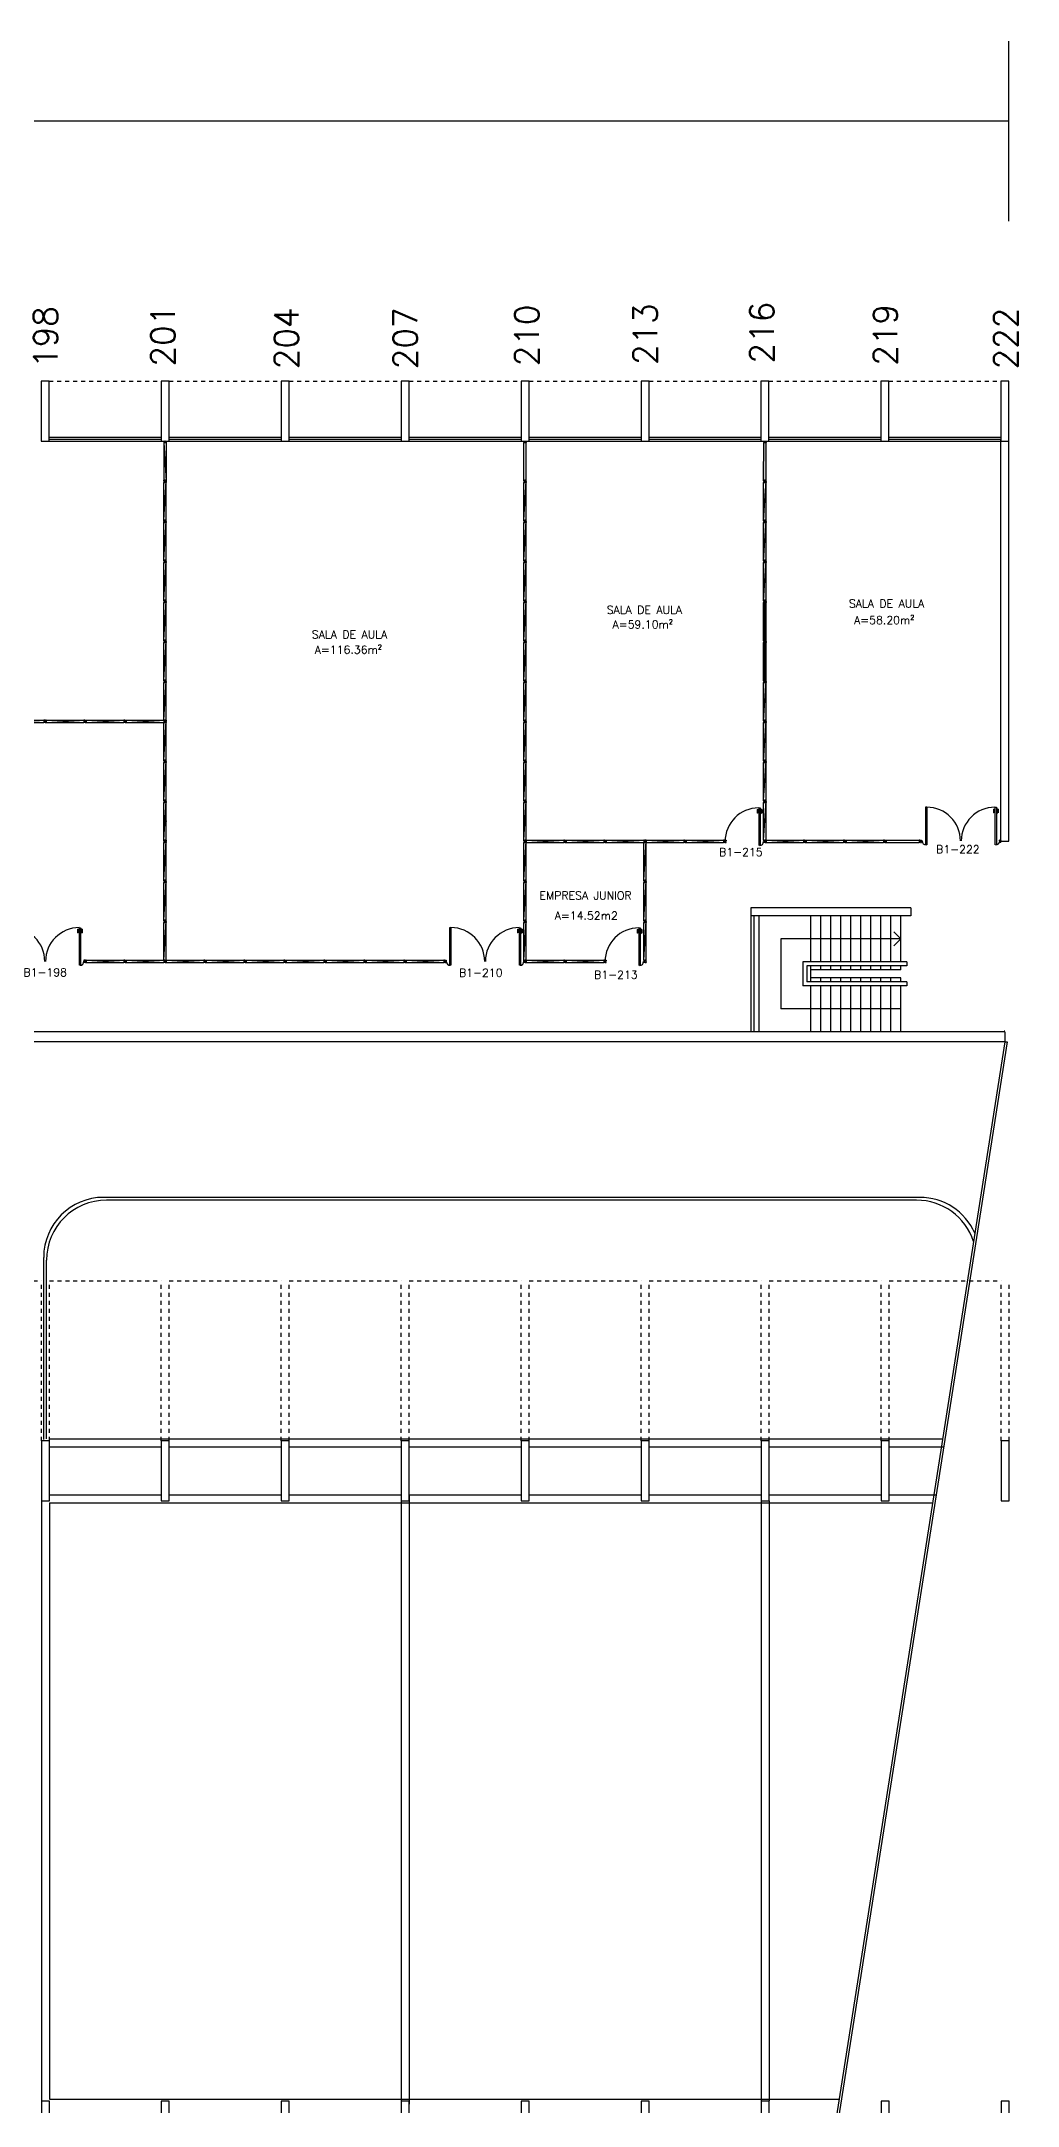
# Model space of a CAD drawing. Extents: x -31 to 207, y 425 to 518.
# Drawn here: x 180.2 to 204.6, y 466.7 to 518.3 of the extents above; entities that cross this region are included whole.
import ezdxf
from ezdxf.enums import TextEntityAlignment as Align

# ---------------------------------------------------------------- set-up
doc = ezdxf.new("R2010")
doc.units = 0
doc.header["$LTSCALE"] = 0.01
doc.header["$MEASUREMENT"] = 0
doc.header["$PDMODE"] = 34
doc.linetypes.add('HIDDEN2', pattern=[0.1875, 0.125, -0.0625])
doc.layers.get('0').update_dxf_attribs({"linetype": 'CONTINUOUS'})
doc.layers.get('DEFPOINTS').update_dxf_attribs({"linetype": 'CONTINUOUS'})
for name, color, linetype in [('ALV', 2, 'CONTINUOUS'), ('AREA', 2, 'CONTINUOUS'), ('BANC', 2, 'CONTINUOUS'), ('DIV', 2, 'CONTINUOUS'), ('ESC', 1, 'CONTINUOUS'), ('ESQ', 1, 'CONTINUOUS'), ('ESTR', 3, 'CONTINUOUS'), ('NOPILAR1', 2, 'CONTINUOUS'), ('PISO', 1, 'CONTINUOUS'), ('PORTA', 2, 'CONTINUOUS'), ('PROJ', 1, 'HIDDEN2'), ('TEXTO-ENDEREÇO', 2, 'CONTINUOUS'), ('TEXTOCENTROCUSTO', 2, 'CONTINUOUS')]:
    doc.layers.add(name, color=color, linetype=linetype)
doc.styles.add('1', font='romans.shx')
doc.styles.add('NOPILAR', font='simplex.shx', dxfattribs={"height": 0.6})
doc.styles.add('UNB-100', font='simplex.shx', dxfattribs={"height": 0.2})
doc.styles.add('UNB-100-1', font='simplex.shx', dxfattribs={"height": 0.2})
doc.dimstyles.new('1-600', dxfattribs={"dimtxt": 1.1, "dimasz": 2.5, "dimexe": 2, "dimexo": 4, "dimgap": 0.2, "dimtad": 1, "dimdec": 0, "dimzin": 4, "dimdsep": 46, "dimlunit": 6, "dimtxsty": '1', "dimblk1": 'NONE', "dimblk2": 'NONE', "dimsah": 1, "dimcen": 0, "dimclrd": 2, "dimclre": 2, "dimclrt": 2, "dimadec": 0, "dimazin": 0, "dimtfac": 1, "dimtdec": 0, "dimtmove": 2, "dimatfit": 3, "dimldrblk": 'NONE', "dimfxl": 0, "dimtolj": 1, "dimtzin": 0, "dimarcsym": 0})

# ---------------------------------------------------------------- blocks, each defined once
blk = doc.blocks.new('PILAR-SLS')
for points in [[(0, -1.5), (0.2, -1.5), (0.2, 0), (0, 0)], [(0.003, -27.987), (0.203, -27.987), (0.203, -26.487), (0.003, -26.487)], [(0.003, -44.497), (0.203, -44.497), (0.203, -42.997), (0.003, -42.997)]]:
    blk.add_lwpolyline(points, close=True)
blk = doc.blocks.new('*D58')
at = {"layer": 'DEFPOINTS', "color": 0}
for p in [(-17.813, 516.327), (-17.813, 509.828), (204.387, 509.828)]:
    blk.add_point(p, dxfattribs=at)
at = {"layer": 'TEXTOCENTROCUSTO', "color": 2, "lineweight": -2}
for p, q in [((-17.813, 513.828), (-17.813, 518.327)), ((204.387, 513.828), (204.387, 518.327)), ((204.387, 516.327), (-17.813, 516.327))]:
    blk.add_line(p, q, dxfattribs=at)
at = {"layer": 'TEXTOCENTROCUSTO', "color": 2, "insert": (93.287, 517.077), "char_height": 1.1, "attachment_point": 5, "rotation": 0, "style": '1'}
blk.add_mtext('\\A1;PRC', dxfattribs=at)
blk = doc.blocks.new('_NONE')
at = {"color": 0, "linetype": 'ByBlock'}
blk.add_circle((0, 0), 0.25, dxfattribs=at)
blk = doc.blocks.new('DIVMT-SLS')
for p, q in [((-0.03, 0.03), (-0.03, 0.006)), ((-0.008, 0.03), (-0.03, 0.03)), ((-0.0185, 0.006), (-0.03, 0.006)), ((-0.0185, -0.006), (-0.0185, 0.006)), ((-0.008, 0.03), (-0.008, 0.02)), ((-0.008, 0.02), (0.008, 0.02)), ((-0.0051, 0), (0.0051, 0)), ((0.0051, 0), (-0.0051, 0)), ((-0.0051, 0), (0.0051, 0)), ((0.97, -0.03), (0, 0.03)), ((0, -0.0051), (0, 0.0051)), ((0, 0.0051), (0, -0.0051)), ((0.008, 0.03), (0.008, 0.02)), ((0.008, 0.03), (0.03, 0.03)), ((0.0205, 0.006), (0.03, 0.006)), ((0.0205, -0.006), (0.0205, 0.006)), ((0.0205, 0.006), (0.0205, -0.006)), ((0.0205, 0.006), (0.03, 0.006)), ((0.97, 0.03), (0.03, 0.03)), ((0.03, 0.006), (0.03, 0.03)), ((0.03, -0.03), (0.03, 0.03)), ((0.03, -0.005), (0.03, 0.005)), ((0.97, 0.03), (0.97, 0.009)), ((0.97, 0.009), (0.97, 0.027)), ((0.9795, 0.006), (0.97, 0.006)), ((0.97, -0.005), (0.97, 0.005)), ((0.9795, 0.006), (0.9795, -0.006)), ((1.0051, 0), (0.9949, 0)), ((1, 0.0051), (1, -0.0051)), ((-0.0185, -0.006), (-0.03, -0.006)), ((-0.03, -0.03), (-0.03, -0.006)), ((-0.008, -0.03), (-0.03, -0.03)), ((-0.008, -0.03), (-0.008, -0.02)), ((-0.008, -0.02), (0.008, -0.02)), ((0.008, -0.03), (0.008, -0.02)), ((0.008, -0.03), (0.03, -0.03)), ((0.0205, -0.006), (0.03, -0.006)), ((0.0205, -0.006), (0.03, -0.006)), ((0.03, -0.006), (0.03, -0.03)), ((0.97, -0.03), (0.03, -0.03)), ((0.9795, -0.006), (0.97, -0.006)), ((0.97, -0.009), (0.97, -0.027))]:
    blk.add_line(p, q)
blk = doc.blocks.new('MTT-SLS')
for p, q in [((-0.008, 0.03), (-0.03, 0.03)), ((-0.03, 0.03), (-0.03, 0.006)), ((-0.0185, 0.006), (-0.03, 0.006)), ((-0.0185, -0.006), (-0.0185, 0.006)), ((-0.008, 0.03), (-0.008, 0.02)), ((-0.008, 0.02), (0.008, 0.02)), ((-0.0051, 0), (0.0051, 0)), ((0, -0.0051), (0, 0.0051)), ((0.008, 0.03), (0.03, 0.03)), ((0.008, 0.03), (0.008, 0.02)), ((0.0205, -0.006), (0.0205, 0.006)), ((0.0205, 0.006), (0.03, 0.006)), ((0.03, 0.006), (0.03, 0.03)), ((-0.03, -0.03), (-0.03, -0.006)), ((-0.0185, -0.006), (-0.03, -0.006)), ((-0.008, -0.03), (-0.03, -0.03)), ((-0.008, -0.02), (0.008, -0.02)), ((-0.008, -0.03), (-0.008, -0.02)), ((0.008, -0.03), (0.008, -0.02)), ((0.008, -0.03), (0.03, -0.03)), ((0.0205, -0.006), (0.03, -0.006)), ((0.03, -0.006), (0.03, -0.03))]:
    blk.add_line(p, q)
blk = doc.blocks.new('PDVDP-SLS')
for p, q in [((0.112, 0.84), (0.112, -0.1)), ((0.147, 0.84), (0.112, 0.84)), ((0.147, 0.84), (0.147, -0.1)), ((1.853, 0.84), (1.888, 0.84)), ((1.853, 0.84), (1.853, -0.1)), ((1.888, 0.84), (1.888, -0.1)), ((0.009, 0), (-0.009, 0)), ((0, -0.012), (0, 0.01)), ((0.147, -0.1), (0.112, -0.1))]:
    blk.add_line(p, q)
for centre, radius, start, end in [((0.148, -0.002), 0.843, 0, 90), ((1.853, -0.002), 0.843, 90, 180), ((0.131, 0), 0.101, 180, 270), ((1.87, 0), 0.101, 270, 0)]:
    blk.add_arc(centre, radius, start, end)
blk = doc.blocks.new('MTINI-SLS')
for p, q in [((-0.005, 0), (0.005, 0)), ((0, 0.001), (0, 0.02)), ((0.008, 0.02), (0, 0.02)), ((0, -0.005), (0, 0.005)), ((0, -0.02), (0, 0.001)), ((0.008, 0.03), (0.03, 0.03)), ((0.008, 0.03), (0.008, 0.02)), ((0.02, 0.006), (0.02, -0.006)), ((0.02, 0.006), (0.03, 0.006)), ((0.02, -0.004), (0.02, 0.004)), ((0.023, 0.006), (0.03, 0.006)), ((0.03, 0.006), (0.03, 0.03)), ((0, -0.02), (0.008, -0.02)), ((0.008, -0.03), (0.008, -0.02)), ((0.008, -0.03), (0.03, -0.03)), ((0.02, -0.006), (0.03, -0.006)), ((0.023, -0.006), (0.03, -0.006)), ((0.03, -0.006), (0.03, -0.03))]:
    blk.add_line(p, q)
blk = doc.blocks.new('ESCBSL-SLS')
for p, q in [((0.005, 3.105), (4.007, 3.105)), ((0.005, 3.105), (0.005, 2.905)), ((4.007, 3.105), (4.007, 0.005)), ((0.005, 2.905), (4.007, 2.905)), ((0.254, 1.755), (0.254, 2.905)), ((0.504, 1.755), (0.504, 2.905)), ((0.754, 1.755), (0.754, 2.905)), ((1.004, 1.755), (1.004, 2.905)), ((1.254, 1.755), (1.254, 2.905)), ((1.504, 1.755), (1.504, 2.905)), ((1.754, 1.755), (1.754, 2.905)), ((2.004, 1.755), (2.004, 2.905)), ((2.254, 1.755), (2.254, 2.905)), ((2.504, 1.755), (2.504, 2.905)), ((3.807, 2.905), (3.807, 0.005)), ((3.927, 2.905), (3.927, 0.005)), ((0.102, 1.755), (2.702, 1.755)), ((0.102, 1.755), (0.102, 1.655)), ((0.102, 1.655), (2.602, 1.655)), ((0.254, 1.555), (0.254, 1.655)), ((0.254, 1.555), (0.747, 1.555)), ((0.504, 1.555), (0.504, 1.655)), ((0.747, 1.555), (1.533, 1.555)), ((0.754, 1.555), (0.754, 1.655)), ((1.004, 1.555), (1.004, 1.655)), ((1.254, 1.555), (1.254, 1.655)), ((1.468, 1.555), (1.745, 1.555)), ((1.504, 1.555), (1.504, 1.655)), ((1.745, 1.555), (2.504, 1.555)), ((1.754, 1.555), (1.754, 1.655)), ((2.004, 1.555), (2.004, 1.655)), ((2.254, 1.555), (2.254, 1.655)), ((2.504, 1.252), (2.504, 1.655)), ((2.602, 1.655), (2.602, 1.252)), ((2.702, 1.755), (2.702, 1.152)), ((0.102, 1.252), (2.602, 1.252)), ((0.102, 1.252), (0.102, 1.152)), ((0.102, 1.152), (2.702, 1.152)), ((0.254, 1.352), (2.504, 1.352)), ((0.254, 1.252), (0.254, 1.352)), ((0.254, 0.005), (0.254, 1.152)), ((0.504, 1.252), (0.504, 1.352)), ((0.504, 0.005), (0.504, 1.152)), ((0.754, 1.252), (0.754, 1.352)), ((0.754, 0.005), (0.754, 1.152)), ((1.004, 1.252), (1.004, 1.352)), ((1.004, 0.005), (1.004, 1.152)), ((1.254, 1.252), (1.254, 1.352)), ((1.254, 0.005), (1.254, 1.152)), ((1.504, 1.252), (1.504, 1.352)), ((1.504, 0.005), (1.504, 1.152)), ((1.754, 1.252), (1.754, 1.352)), ((1.754, 0.005), (1.754, 1.152)), ((2.004, 1.252), (2.004, 1.352)), ((2.004, 0.005), (2.004, 1.152)), ((2.254, 1.252), (2.254, 1.352)), ((2.254, 0.005), (2.254, 1.152)), ((2.504, 0.005), (2.504, 1.152))]:
    blk.add_line(p, q)
blk = doc.blocks.new('DIVINI-SLS')
for p, q in [((-0.005, 0), (0.005, 0)), ((0.008, 0.02), (0, 0.02)), ((0, 0.001), (0, 0.02)), ((0, -0.005), (0, 0.005)), ((0, -0.02), (0, 0.001)), ((0.008, 0.03), (0.03, 0.03)), ((0.008, 0.03), (0.008, 0.02)), ((0.02, 0.006), (0.03, 0.006)), ((0.02, 0.006), (0.02, -0.006)), ((0.02, -0.004), (0.02, 0.004)), ((0.023, 0.006), (0.027, 0.006)), ((0.97, 0.03), (0.03, 0.03)), ((0.03, -0.03), (0.03, 0.03)), ((0.03, 0.009), (0.03, 0.027)), ((0.03, -0.005), (0.03, 0.005)), ((0.97, 0.03), (0.97, 0.009)), ((0.97, -0.03), (0.97, 0.03)), ((0.97, 0.009), (0.97, 0.027)), ((0.98, 0.006), (0.97, 0.006)), ((0.97, -0.005), (0.97, 0.005)), ((0.98, 0.006), (0.98, -0.006)), ((0.99, 0), (1.008, 0)), ((0.999, 0.006), (0.999, -0.006)), ((0, -0.02), (0.008, -0.02)), ((0.008, -0.03), (0.008, -0.02)), ((0.008, -0.03), (0.03, -0.03)), ((0.02, -0.006), (0.03, -0.006)), ((0.023, -0.006), (0.027, -0.006)), ((0.03, -0.009), (0.03, -0.027)), ((0.97, -0.03), (0.03, -0.03)), ((0.98, -0.006), (0.97, -0.006)), ((0.97, -0.009), (0.97, -0.027))]:
    blk.add_line(p, q)

msp = doc.modelspace()

# ---------------------------------------------------------------- hatches: boundary and pattern name
at = {"layer": 'DIV'}
for points in [[(198.317, 508.298), (198.257, 508.298), (198.254, 507.36), (198.278, 507.36), (198.278, 507.358), (198.29, 507.358), (198.29, 507.36), (198.314, 507.36)], [(198.287, 507.128), (198.254, 507.128), (198.254, 506.36), (198.278, 506.36), (198.287, 506.36)], [(198.314, 507.128), (198.287, 507.128), (198.287, 506.36), (198.289, 506.36), (198.314, 506.36)], [(198.287, 506.3), (198.254, 506.3), (198.254, 505.36), (198.278, 505.36), (198.287, 505.36)], [(198.314, 506.3), (198.29, 506.3), (198.287, 506.3), (198.287, 505.36), (198.289, 505.36), (198.314, 505.36)], [(198.287, 505.3), (198.254, 505.3), (198.254, 504.36), (198.278, 504.36), (198.287, 504.36)], [(198.314, 505.3), (198.29, 505.3), (198.287, 505.3), (198.287, 504.36), (198.289, 504.36), (198.314, 504.36)], [(198.287, 504.3), (198.254, 504.3), (198.254, 503.914), (198.287, 503.914)], [(198.314, 504.3), (198.29, 504.3), (198.287, 504.3), (198.287, 503.914), (198.314, 503.914)], [(198.314, 503.914), (198.254, 503.914), (198.254, 503.36), (198.278, 503.36), (198.289, 503.36), (198.314, 503.36)], [(198.314, 503.3), (198.29, 503.3), (198.254, 503.3), (198.254, 502.814), (198.314, 502.814)], [(198.287, 502.814), (198.254, 502.814), (198.254, 502.36), (198.278, 502.36), (198.287, 502.36)], [(198.314, 502.814), (198.287, 502.814), (198.287, 502.36), (198.289, 502.36), (198.314, 502.36)], [(198.287, 502.3), (198.254, 502.3), (198.254, 501.36), (198.278, 501.36), (198.287, 501.36)], [(198.314, 502.3), (198.29, 502.3), (198.287, 502.3), (198.287, 501.36), (198.289, 501.36), (198.314, 501.36)], [(198.287, 501.3), (198.254, 501.3), (198.254, 500.36), (198.278, 500.36), (198.287, 500.36)], [(198.314, 501.3), (198.29, 501.3), (198.287, 501.3), (198.287, 500.36), (198.289, 500.36), (198.314, 500.36)], [(198.287, 500.3), (198.254, 500.3), (198.254, 499.6), (198.287, 499.6)], [(198.314, 500.3), (198.29, 500.3), (198.287, 500.3), (198.287, 499.6), (198.314, 499.6)]]:
    msp.add_hatch(color=251, dxfattribs=at).paths.add_polyline_path(points)

# ---------------------------------------------------------------- linework, layer by layer
for p, q in [((183.254, 506.339), (183.254, 506.357)), ((183.263, 506.336), (183.254, 506.336)), ((183.254, 506.335), (183.254, 506.325)), ((183.263, 506.324), (183.254, 506.324)), ((183.254, 506.321), (183.254, 506.303)), ((183.254, 506.3), (183.254, 506.321)), ((183.263, 506.324), (183.263, 506.336)), ((183.289, 506.33), (183.279, 506.33)), ((183.284, 506.325), (183.284, 506.335)), ((180.275, 501.36), (180.257, 501.36)), ((180.278, 501.35), (180.278, 501.36)), ((180.29, 501.35), (180.278, 501.35)), ((180.279, 501.36), (180.289, 501.36)), ((180.289, 501.33), (180.279, 501.33)), ((180.284, 501.325), (180.284, 501.335)), ((180.29, 501.35), (180.29, 501.36)), ((180.293, 501.36), (180.311, 501.36)), ((180.314, 501.36), (180.293, 501.36)), ((183.275, 501.36), (183.257, 501.36)), ((183.278, 501.35), (183.278, 501.36)), ((183.29, 501.35), (183.278, 501.35)), ((183.279, 501.36), (183.289, 501.36)), ((183.289, 501.33), (183.279, 501.33)), ((183.284, 501.325), (183.284, 501.335)), ((183.29, 501.35), (183.29, 501.36)), ((183.293, 501.36), (183.311, 501.36)), ((183.314, 501.36), (183.293, 501.36)), ((183.254, 498.336), (183.254, 498.36)), ((183.276, 498.36), (183.254, 498.36)), ((183.254, 498.36), (183.254, 498.3)), ((183.263, 498.336), (183.254, 498.336)), ((183.263, 498.336), (183.254, 498.336)), ((183.254, 498.335), (183.254, 498.325)), ((183.254, 498.324), (183.254, 498.3)), ((183.263, 498.324), (183.254, 498.324)), ((183.263, 498.324), (183.254, 498.324)), ((183.276, 498.3), (183.254, 498.3)), ((183.263, 498.336), (183.263, 498.324)), ((183.263, 498.324), (183.263, 498.336)), ((183.276, 498.36), (183.276, 498.35)), ((183.292, 498.35), (183.276, 498.35)), ((183.276, 498.3), (183.276, 498.31)), ((183.292, 498.31), (183.276, 498.31)), ((183.289, 498.33), (183.279, 498.33)), ((183.279, 498.33), (183.289, 498.33)), ((183.289, 498.33), (183.279, 498.33)), ((183.284, 498.335), (183.284, 498.325)), ((183.284, 498.325), (183.284, 498.335)), ((183.292, 498.36), (183.292, 498.35)), ((183.292, 498.36), (183.314, 498.36)), ((183.292, 498.3), (183.292, 498.31)), ((183.292, 498.3), (183.314, 498.3)), ((183.302, 498.336), (183.314, 498.336)), ((183.302, 498.336), (183.302, 498.324)), ((183.302, 498.324), (183.314, 498.324)), ((183.314, 498.36), (183.314, 498.336)), ((183.314, 498.3), (183.314, 498.324)), ((181.275, 495.36), (181.257, 495.36)), ((181.278, 495.35), (181.278, 495.36)), ((181.29, 495.35), (181.278, 495.35)), ((181.279, 495.36), (181.289, 495.36)), ((181.289, 495.33), (181.279, 495.33)), ((181.284, 495.325), (181.284, 495.335)), ((181.29, 495.35), (181.29, 495.36)), ((181.293, 495.36), (181.311, 495.36)), ((181.314, 495.36), (181.293, 495.36))]:
    msp.add_line(p, q)
msp.add_arc((204.287, 79.828), 413.759, 90.0004, 90.0008)
at = {"layer": 'ALV'}
for p, q in [((204.185, 498.328), (204.187, 508.378)), ((204.385, 498.328), (204.387, 508.378)), ((204.185, 498.328), (204.385, 498.328))]:
    msp.add_line(p, q, dxfattribs=at)
at = {"layer": 'BANC'}
for p, q in [((204.284, 493.567), (-17.613, 493.567)), ((204.284, 493.567), (204.284, 493.317)), ((204.284, 493.317), (-17.613, 493.317)), ((204.286, 493.317), (198.396, 455.772)), ((204.346, 493.317), (198.456, 455.772)), ((204.286, 493.317), (204.346, 493.317))]:
    msp.add_line(p, q, dxfattribs=at)
at = {"layer": 'DIV'}
for p, q in [((183.254, 508.322), (183.254, 508.328)), ((198.093, 499.124), (198.093, 499.034)), ((198.093, 499.124), (198.133, 499.124)), ((198.103, 499.114), (198.103, 499.034)), ((198.103, 499.114), (198.133, 499.114)), ((198.133, 499.163), (198.168, 499.163)), ((198.133, 499.163), (198.133, 498.223)), ((198.168, 499.163), (198.168, 498.223)), ((198.208, 499.124), (198.168, 499.124)), ((198.198, 499.114), (198.168, 499.114)), ((198.198, 499.114), (198.198, 499.034)), ((198.208, 499.124), (198.208, 499.034)), ((198.103, 499.034), (198.093, 499.034)), ((198.198, 499.034), (198.208, 499.034)), ((201.279, 498.33), (201.289, 498.33)), ((201.284, 498.325), (201.284, 498.335)), ((201.304, 498.336), (201.314, 498.336)), ((201.304, 498.324), (201.304, 498.336)), ((201.304, 498.324), (201.314, 498.324)), ((201.314, 498.36), (201.314, 498.3)), ((201.314, 498.36), (202.14, 498.36)), ((201.314, 498.339), (201.314, 498.357)), ((201.314, 498.335), (201.314, 498.325)), ((201.314, 498.3), (201.314, 498.321)), ((201.314, 498.321), (201.314, 498.303)), ((201.314, 498.3), (202.14, 498.3)), ((202.14, 498.36), (202.14, 498.3)), ((202.162, 498.36), (202.14, 498.36)), ((202.14, 498.336), (202.14, 498.36)), ((202.149, 498.336), (202.14, 498.336)), ((202.149, 498.336), (202.14, 498.336)), ((202.14, 498.335), (202.14, 498.325)), ((202.149, 498.324), (202.14, 498.324)), ((202.149, 498.324), (202.14, 498.324)), ((202.14, 498.324), (202.14, 498.3)), ((202.162, 498.3), (202.14, 498.3)), ((202.149, 498.324), (202.149, 498.336)), ((202.149, 498.336), (202.149, 498.324)), ((202.162, 498.36), (202.162, 498.35)), ((202.178, 498.35), (202.162, 498.35)), ((202.178, 498.31), (202.162, 498.31)), ((202.162, 498.3), (202.162, 498.31)), ((202.175, 498.33), (202.165, 498.33)), ((202.165, 498.33), (202.175, 498.33)), ((202.175, 498.33), (202.165, 498.33)), ((202.17, 498.325), (202.17, 498.335)), ((202.17, 498.335), (202.17, 498.325)), ((202.178, 498.36), (202.2, 498.36)), ((202.178, 498.36), (202.178, 498.35)), ((202.178, 498.3), (202.178, 498.31)), ((202.178, 498.3), (202.2, 498.3)), ((202.188, 498.336), (202.188, 498.324)), ((202.188, 498.336), (202.2, 498.336)), ((202.188, 498.324), (202.2, 498.324)), ((202.2, 498.36), (202.2, 498.336)), ((202.2, 498.3), (202.2, 498.324)), ((195.093, 496.124), (195.093, 496.034)), ((195.093, 496.124), (195.133, 496.124)), ((195.103, 496.034), (195.093, 496.034)), ((195.103, 496.114), (195.103, 496.034)), ((195.103, 496.114), (195.133, 496.114)), ((195.133, 496.163), (195.168, 496.163)), ((195.133, 496.163), (195.133, 495.223)), ((195.168, 496.163), (195.168, 495.223)), ((195.208, 496.124), (195.168, 496.124)), ((195.198, 496.114), (195.168, 496.114)), ((195.198, 496.114), (195.198, 496.034)), ((195.198, 496.034), (195.208, 496.034)), ((195.208, 496.124), (195.208, 496.034))]:
    msp.add_line(p, q, dxfattribs=at)
for centre, radius, start, end in [((198.132, 498.321), 0.843, 90, 180), ((198.15, 498.323), 0.101, 270, 0), ((195.132, 495.321), 0.843, 90, 180), ((195.15, 495.323), 0.101, 270, 0)]:
    msp.add_arc(centre, radius, start, end, dxfattribs=at)
at = {"layer": 'ESC'}
for p, q in [((201.684, 495.892), (201.508, 496.069)), ((198.684, 495.892), (198.684, 494.141)), ((201.684, 495.892), (198.684, 495.892)), ((201.684, 495.892), (201.508, 495.716)), ((201.684, 494.141), (198.684, 494.141))]:
    msp.add_line(p, q, dxfattribs=at)
at = {"layer": 'ESQ'}
for p, q in [((180.387, 508.428), (183.187, 508.428)), ((180.387, 508.378), (183.187, 508.378)), ((183.387, 508.428), (186.187, 508.428)), ((183.387, 508.378), (186.187, 508.378)), ((186.387, 508.428), (189.187, 508.428)), ((186.387, 508.378), (189.187, 508.378)), ((189.387, 508.428), (192.187, 508.428)), ((189.387, 508.378), (192.187, 508.378)), ((192.387, 508.428), (195.187, 508.428)), ((192.387, 508.378), (195.187, 508.378)), ((195.387, 508.428), (198.187, 508.428)), ((195.387, 508.378), (198.187, 508.378)), ((198.387, 508.428), (201.187, 508.428)), ((198.387, 508.378), (201.187, 508.378)), ((201.387, 508.428), (204.187, 508.428)), ((201.387, 508.378), (204.187, 508.378)), ((180.387, 508.328), (183.187, 508.328)), ((183.387, 508.328), (186.187, 508.328)), ((186.387, 508.328), (189.187, 508.328)), ((189.387, 508.328), (192.187, 508.328)), ((192.387, 508.328), (195.187, 508.328)), ((195.387, 508.328), (198.187, 508.328)), ((198.387, 508.328), (201.187, 508.328)), ((201.387, 508.328), (204.187, 508.328))]:
    msp.add_line(p, q, dxfattribs=at)
at = {"layer": 'PISO'}
for p, q in [((202.161, 489.427), (181.749, 489.427)), ((202.079, 489.357), (181.819, 489.357)), ((180.249, 483.376), (180.249, 487.927)), ((180.319, 483.391), (180.319, 487.857)), ((180.39, 483.391), (202.729, 483.391)), ((180.39, 483.191), (183.19, 483.191)), ((183.39, 483.191), (186.19, 483.191)), ((186.39, 483.191), (189.19, 483.191)), ((189.39, 483.341), (189.39, 483.391)), ((189.39, 483.191), (192.19, 483.191)), ((192.39, 483.191), (195.19, 483.191)), ((195.39, 483.191), (198.19, 483.191)), ((198.19, 483.341), (198.19, 483.391)), ((198.39, 483.191), (201.19, 483.191)), ((201.39, 483.191), (202.758, 483.191)), ((180.19, 481.841), (180.19, 466.831)), ((180.39, 481.991), (183.19, 481.991)), ((180.39, 481.791), (202.478, 481.791)), ((180.39, 481.791), (180.39, 466.881)), ((183.39, 481.991), (186.19, 481.991)), ((186.39, 481.991), (189.19, 481.991)), ((189.19, 481.994), (189.19, 466.758)), ((189.39, 481.994), (189.39, 466.758)), ((189.39, 481.991), (192.19, 481.991)), ((192.39, 481.991), (195.19, 481.991)), ((195.39, 481.991), (198.19, 481.991)), ((198.19, 481.841), (198.19, 466.841)), ((198.39, 481.991), (201.19, 481.991)), ((198.39, 481.841), (198.39, 466.841)), ((201.39, 481.991), (202.57, 481.991)), ((180.39, 466.881), (200.138, 466.881))]:
    msp.add_line(p, q, dxfattribs=at)
for centre, start_param, end_param in [((181.749, 487.927), -0.785398, 0.785398), ((181.819, 487.857), -0.785398, 0.785398), ((202.079, 487.857), -2.036872, -0.785398), ((202.161, 487.927), -1.943377, -0.785398)]:
    msp.add_ellipse(centre, major_axis=(-1.061, 1.061), ratio=1, start_param=start_param, end_param=end_param, dxfattribs=at)
at = {"layer": 'PORTA'}
for p, q in [((204, 499.129), (204.04, 499.129)), ((204, 499.129), (204, 499.039)), ((204.01, 499.119), (204.04, 499.119)), ((204.01, 499.119), (204.01, 499.039)), ((204.115, 499.129), (204.075, 499.129)), ((204.105, 499.119), (204.075, 499.119)), ((204.105, 499.119), (204.105, 499.039)), ((204.115, 499.129), (204.115, 499.039)), ((204.01, 499.039), (204, 499.039)), ((204.105, 499.039), (204.114, 499.039)), ((181.098, 496.131), (181.138, 496.131)), ((181.098, 496.131), (181.098, 496.041)), ((181.108, 496.041), (181.098, 496.041)), ((181.108, 496.121), (181.138, 496.121)), ((181.108, 496.121), (181.108, 496.041)), ((181.213, 496.131), (181.173, 496.131)), ((181.203, 496.121), (181.173, 496.121)), ((181.203, 496.121), (181.203, 496.041)), ((181.203, 496.041), (181.213, 496.041)), ((181.213, 496.131), (181.213, 496.041)), ((192.097, 496.126), (192.097, 496.036)), ((192.097, 496.126), (192.137, 496.126)), ((192.107, 496.036), (192.097, 496.036)), ((192.1, 496.131), (192.1, 496.041)), ((192.1, 496.131), (192.14, 496.131)), ((192.1, 496.131), (192.1, 496.041)), ((192.1, 496.131), (192.14, 496.131)), ((192.11, 496.041), (192.1, 496.041)), ((192.11, 496.041), (192.1, 496.041)), ((192.107, 496.116), (192.107, 496.036)), ((192.107, 496.116), (192.137, 496.116)), ((192.11, 496.121), (192.11, 496.041)), ((192.11, 496.121), (192.14, 496.121)), ((192.11, 496.121), (192.11, 496.041)), ((192.11, 496.121), (192.14, 496.121)), ((192.212, 496.126), (192.172, 496.126)), ((192.202, 496.116), (192.172, 496.116)), ((192.215, 496.131), (192.175, 496.131)), ((192.215, 496.131), (192.175, 496.131)), ((192.205, 496.121), (192.175, 496.121)), ((192.205, 496.121), (192.175, 496.121)), ((192.202, 496.116), (192.202, 496.036)), ((192.202, 496.036), (192.212, 496.036)), ((192.205, 496.121), (192.205, 496.041)), ((192.205, 496.121), (192.205, 496.041)), ((192.205, 496.041), (192.215, 496.041)), ((192.205, 496.041), (192.215, 496.041)), ((192.212, 496.126), (192.212, 496.036)), ((192.215, 496.131), (192.215, 496.041)), ((192.215, 496.131), (192.215, 496.041))]:
    msp.add_line(p, q, dxfattribs=at)
at = {"layer": 'PROJ'}
for p, q in [((180.387, 509.828), (183.187, 509.828)), ((183.387, 509.828), (186.187, 509.828)), ((186.387, 509.828), (189.187, 509.828)), ((189.387, 509.828), (192.187, 509.828)), ((192.387, 509.828), (195.187, 509.828)), ((195.387, 509.828), (198.187, 509.828)), ((198.387, 509.828), (201.187, 509.828)), ((201.387, 509.828), (204.187, 509.828)), ((177.39, 487.341), (180.19, 487.341)), ((180.19, 483.341), (180.19, 487.341)), ((180.39, 483.341), (180.39, 487.341)), ((180.39, 487.341), (183.19, 487.341)), ((183.19, 483.341), (183.19, 487.341)), ((183.39, 483.341), (183.39, 487.341)), ((183.39, 487.341), (186.19, 487.341)), ((186.19, 483.341), (186.19, 487.341)), ((186.39, 483.341), (186.39, 487.341)), ((186.39, 487.341), (189.19, 487.341)), ((189.19, 483.341), (189.19, 487.341)), ((189.39, 483.341), (189.39, 487.341)), ((189.39, 487.341), (192.19, 487.341)), ((192.19, 483.341), (192.19, 487.341)), ((192.39, 483.341), (192.39, 487.341)), ((192.39, 487.341), (195.19, 487.341)), ((195.19, 483.341), (195.19, 487.341)), ((195.39, 483.341), (195.39, 487.341)), ((195.39, 487.341), (198.19, 487.341)), ((198.19, 483.341), (198.19, 487.341)), ((198.39, 483.341), (198.39, 487.341)), ((198.39, 487.341), (201.19, 487.341)), ((201.19, 483.341), (201.19, 487.341)), ((201.39, 483.341), (201.39, 487.341)), ((201.39, 487.341), (204.19, 487.341)), ((204.19, 483.341), (204.19, 487.341)), ((204.39, 483.341), (204.39, 487.341))]:
    msp.add_line(p, q, dxfattribs=at)

# ---------------------------------------------------------------- block references
at = {"layer": 'DIV', "xscale": -1, "rotation": 270}
msp.add_blockref('DIVMT-SLS', (183.284, 507.33), dxfattribs=at)
at = {"layer": 'DIV'}
for name, p, rotation in [('MTINI-SLS', (183.284, 508.33), 270), ('DIVINI-SLS', (192.287, 508.328), 269.8217819123589), ('DIVINI-SLS', (198.287, 508.328), 269.8217819123589), ('DIVMT-SLS', (183.284, 507.33), 270), ('DIVMT-SLS', (192.284, 507.33), 270), ('DIVMT-SLS', (198.284, 507.33), 270), ('DIVMT-SLS', (183.284, 506.33), 270), ('DIVMT-SLS', (192.284, 506.33), 270), ('DIVMT-SLS', (198.284, 506.33), 270), ('DIVMT-SLS', (183.284, 505.33), 270), ('DIVMT-SLS', (192.284, 505.33), 270), ('DIVMT-SLS', (198.284, 505.33), 270), ('DIVMT-SLS', (183.284, 504.33), 270), ('DIVMT-SLS', (192.284, 504.33), 270), ('DIVMT-SLS', (198.284, 504.33), 270), ('DIVMT-SLS', (183.284, 503.33), 270), ('DIVMT-SLS', (192.284, 503.33), 270), ('DIVMT-SLS', (183.284, 502.33), 270), ('DIVMT-SLS', (192.284, 502.33), 270), ('DIVMT-SLS', (198.284, 502.33), 270), ('DIVMT-SLS', (180.284, 501.33), 180), ('DIVMT-SLS', (181.284, 501.33), 180), ('DIVMT-SLS', (182.284, 501.33), 180), ('DIVMT-SLS', (183.284, 501.33), 180), ('DIVMT-SLS', (183.284, 501.33), 270), ('DIVMT-SLS', (192.284, 501.33), 270), ('DIVMT-SLS', (198.284, 501.33), 270), ('DIVMT-SLS', (183.284, 500.33), 270), ('DIVMT-SLS', (192.284, 500.33), 270), ('DIVMT-SLS', (198.284, 500.33), 270), ('DIVMT-SLS', (183.284, 499.33), 270), ('DIVMT-SLS', (192.284, 499.33), 270), ('DIVMT-SLS', (192.284, 499.33), 270), ('DIVMT-SLS', (198.284, 499.33), 270), ('DIVMT-SLS', (183.284, 498.33), 270), ('DIVMT-SLS', (192.284, 498.33), 270), ('DIVMT-SLS', (193.284, 498.33), 180), ('DIVMT-SLS', (194.284, 498.33), 180), ('DIVMT-SLS', (195.284, 498.33), 180), ('DIVMT-SLS', (195.284, 498.33), 270), ('DIVMT-SLS', (196.284, 498.33), 180), ('DIVMT-SLS', (197.284, 498.33), 180), ('DIVMT-SLS', (199.284, 498.33), 180), ('DIVMT-SLS', (200.284, 498.33), 180), ('DIVMT-SLS', (201.284, 498.33), 180), ('MTINI-SLS', (204.185, 498.33), 180), ('DIVMT-SLS', (183.284, 497.33), 270), ('DIVMT-SLS', (192.284, 497.33), 270), ('DIVMT-SLS', (195.284, 497.33), 270), ('DIVMT-SLS', (183.284, 496.33), 270), ('DIVMT-SLS', (192.284, 496.33), 270), ('DIVMT-SLS', (195.284, 496.33), 270), ('DIVMT-SLS', (182.284, 495.33), 180), ('DIVMT-SLS', (183.284, 495.33), 180), ('DIVMT-SLS', (184.284, 495.33), 180), ('DIVMT-SLS', (185.284, 495.33), 180), ('DIVMT-SLS', (186.284, 495.33), 180), ('DIVMT-SLS', (187.284, 495.33), 180), ('DIVMT-SLS', (188.284, 495.33), 180), ('DIVMT-SLS', (189.284, 495.33), 180), ('DIVMT-SLS', (190.284, 495.33), 180), ('DIVMT-SLS', (193.284, 495.33), 180), ('DIVMT-SLS', (194.284, 495.33), 180)]:
    msp.add_blockref(name, p, dxfattribs=dict(at, rotation=rotation))
at = {"layer": 'DIV', "color": 251, "rotation": 270}
msp.add_blockref('DIVMT-SLS', (198.284, 503.33), dxfattribs=at)
at = {"layer": 'DIV'}
for name, p in [('PDVDP-SLS', (202.186, 498.339)), ('MTT-SLS', (183.284, 498.85)), ('MTT-SLS', (198.284, 498.33)), ('PDVDP-SLS', (179.284, 495.329)), ('PDVDP-SLS', (190.286, 495.329)), ('MTT-SLS', (181.284, 495.33)), ('MTT-SLS', (192.284, 495.33)), ('MTT-SLS', (195.284, 495.33))]:
    msp.add_blockref(name, p, dxfattribs=at)
at = {"layer": 'DIV', "xscale": -1}
msp.add_blockref('MTT-SLS', (192.284, 495.33), dxfattribs=at)
at = {"layer": 'ESC', "xscale": -1}
msp.add_blockref('ESCBSL-SLS', (201.939, 493.562), dxfattribs=at)
at = {"layer": 'ESTR'}
for p in [(180.187, 509.828), (183.187, 509.828), (186.187, 509.828), (189.187, 509.828), (192.187, 509.828), (195.187, 509.828), (198.187, 509.828), (201.187, 509.828), (204.187, 509.828)]:
    msp.add_blockref('PILAR-SLS', p, dxfattribs=at)

# ---------------------------------------------------------------- texts
at = {"layer": 'AREA', "style": 'UNB-100'}
for s, p in [('SALA DE AULA', (195.271, 504.013)), ('SALA DE AULA', (201.329, 504.171)), ('A=59.10m²', (195.23, 503.65)), ('A=58.20m²', (201.27, 503.759)), ('SALA DE AULA', (187.898, 503.399)), ('A=116.36m²', (187.868, 503.018)), ('EMPRESA JUNIOR', (193.8, 496.873)), ('A=14.52m2', (193.818, 496.37))]:
    msp.add_text(s, height=0.2, dxfattribs=at).set_placement(p, align=Align.CENTER)
at = {"layer": 'NOPILAR1', "style": 'NOPILAR'}
for s, p in [('198', (180.595, 510.162)), ('201', (183.532, 510.198)), ('204', (186.619, 510.128)), ('207', (189.59, 510.128)), ('210', (192.631, 510.203)), ('213', (195.591, 510.235)), ('216', (198.51, 510.272)), ('219', (201.597, 510.216)), ('222', (204.608, 510.124))]:
    msp.add_text(s, height=0.6, rotation=90, dxfattribs=at).set_placement(p)
at = {"layer": 'TEXTO-ENDEREÇO', "style": 'UNB-100-1'}
for s, p in [('B1-215', (197.14, 497.959)), ('B1-222', (202.568, 498.028)), ('B1-198', (179.743, 494.952)), ('B1-210', (190.635, 494.943)), ('B1-213', (194.015, 494.893))]:
    msp.add_text(s, height=0.2, dxfattribs=at).set_placement(p)

# ---------------------------------------------------------------- dimensions: what is measured, and where the dimension line sits
at = {"layer": 'TEXTOCENTROCUSTO'}
dim = msp.add_aligned_dim(p1=(204.387, 509.828), p2=(-17.813, 509.828), distance=-6.499, text='PRC', dimstyle='1-600', dxfattribs=at)
dim.commit()
dim.dimension.update_dxf_attribs({"geometry": '*D58', "text_midpoint": (93.287, 517.077)})

doc.saveas('drawing.dxf')
